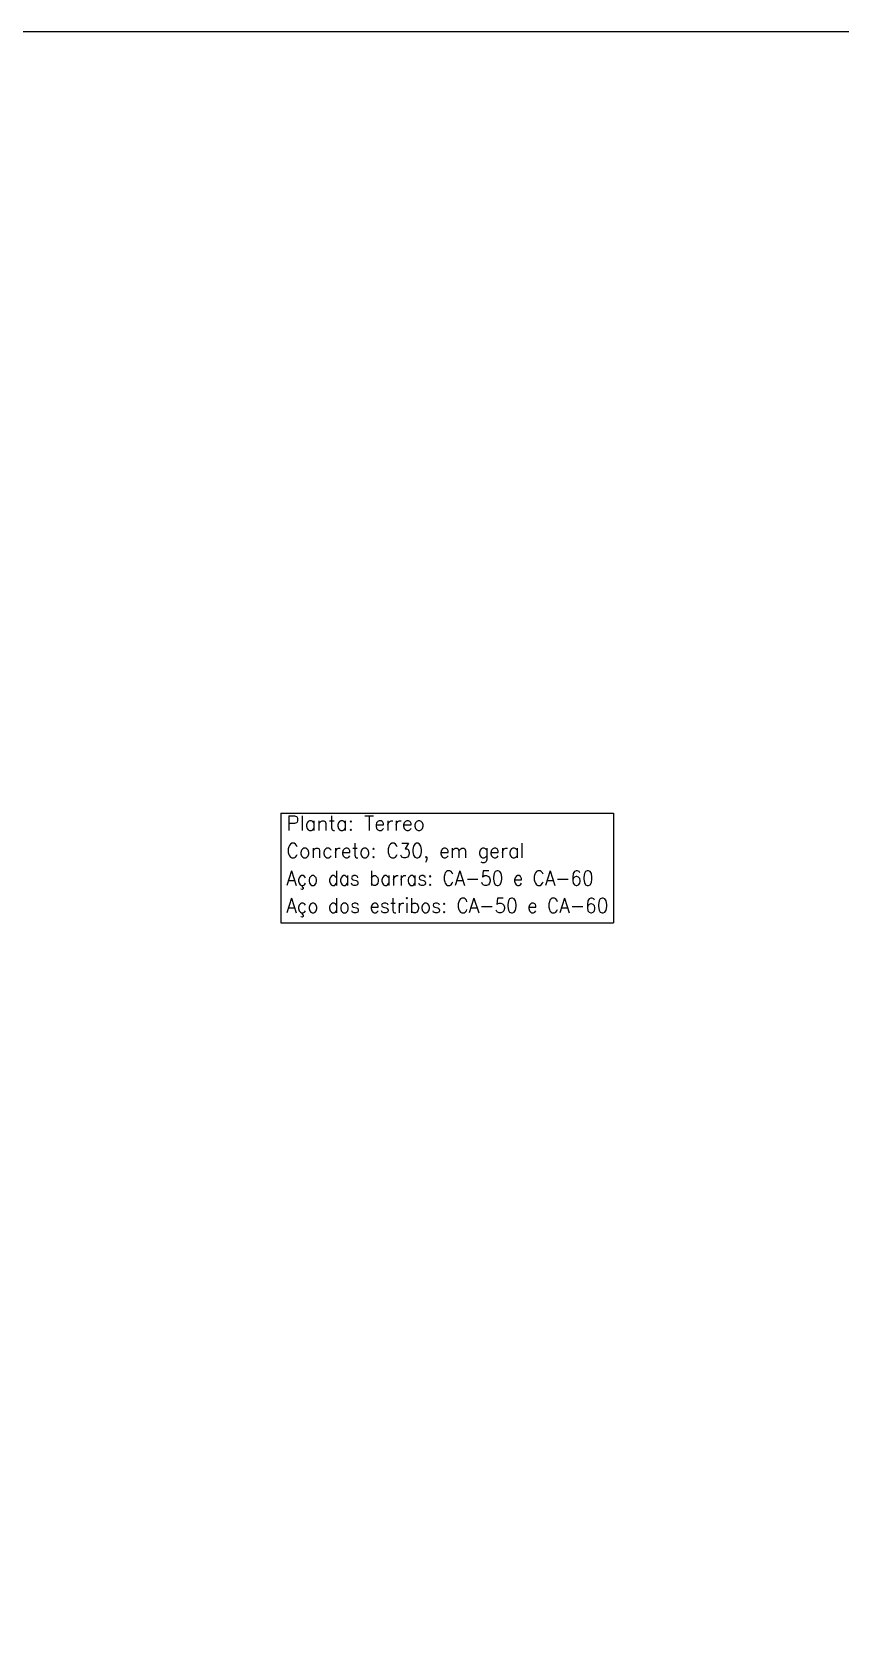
# Model space of a CAD drawing. Header units: metres. Extents: x 0 to 84, y 0 to 59.4.
# Drawn here: x 26.79 to 41.87, y 29.7 to 59.4 of the extents above; entities that cross this region are included whole.
import ezdxf
from ezdxf.enums import TextEntityAlignment as Align

# ---------------------------------------------------------------- set-up
doc = ezdxf.new("R2010")
doc.units = ezdxf.units.M
for name, color, linetype, lineweight in [('CORTE_LINHAS_DA_TABELA_DE_QUANTITATIVOS_DO_QUADRO_DE_PILARES', 1, 'Continuous', 9), ('CORTE_TEXTOS_DA_TABELA_DE_QUANTITATIVOS_DO_QUADRO_DE_PILARES', 1, 'Continuous', 9), ('QUAD_BORDA', 1, 'Continuous', 20), ('QUAD_LIMITES', 2, 'Continuous', 0)]:
    doc.layers.add(name, color=color, linetype=linetype, lineweight=lineweight)
doc.styles.add('CYPETXT', font='', dxfattribs={"height": 0.2})
doc.styles.get('CYPETXT').set_extended_font_data('romans')

msp = doc.modelspace()

# ---------------------------------------------------------------- linework, layer by layer
at = {"layer": 'CORTE_TEXTOS_DA_TABELA_DE_QUANTITATIVOS_DO_QUADRO_DE_PILARES', "lineweight": 5}
for p, q in [((31.43461, 44.81854), (37.64491, 44.81854)), ((31.43461, 44.81854), (31.43461, 42.76961)), ((37.64491, 44.81854), (37.64491, 42.76961)), ((31.43461, 42.76961), (37.64491, 42.76961))]:
    msp.add_line(p, q, dxfattribs=at)
at = {"layer": 'QUAD_BORDA'}
msp.add_lwpolyline([(0, 0), (84, 0), (84, 59.4), (0, 59.4), (0, 0)], close=True, dxfattribs=at)
at = {"layer": 'QUAD_LIMITES'}
msp.add_lwpolyline([(0, 0), (84, 0), (84, 59.4), (0, 59.4), (0, 0)], close=True, dxfattribs=at)

# ---------------------------------------------------------------- texts
at = {"layer": 'CORTE_LINHAS_DA_TABELA_DE_QUANTITATIVOS_DO_QUADRO_DE_PILARES', "style": 'CYPETXT'}
for s, width, p, p2 in [('Planta: Terreo', 0.86446, (31.53621, 44.49377), (34.12278, 44.49377)), ('Concreto: C30, em geral', 0.808749, (31.53621, 43.98154), (35.97698, 43.98154)), ('Aço das barras: CA-50 e CA-60', 0.775955, (31.53621, 43.46931), (37.27238, 43.46931)), ('Aço dos estribos: CA-50 e CA-60', 0.78069, (31.53621, 42.95707), (37.54754, 42.95707))]:
    msp.add_text(s, height=0.2733333, dxfattribs=dict(at, width=width)).set_placement(p, p2, align=Align.FIT)

doc.saveas('drawing.dxf')
